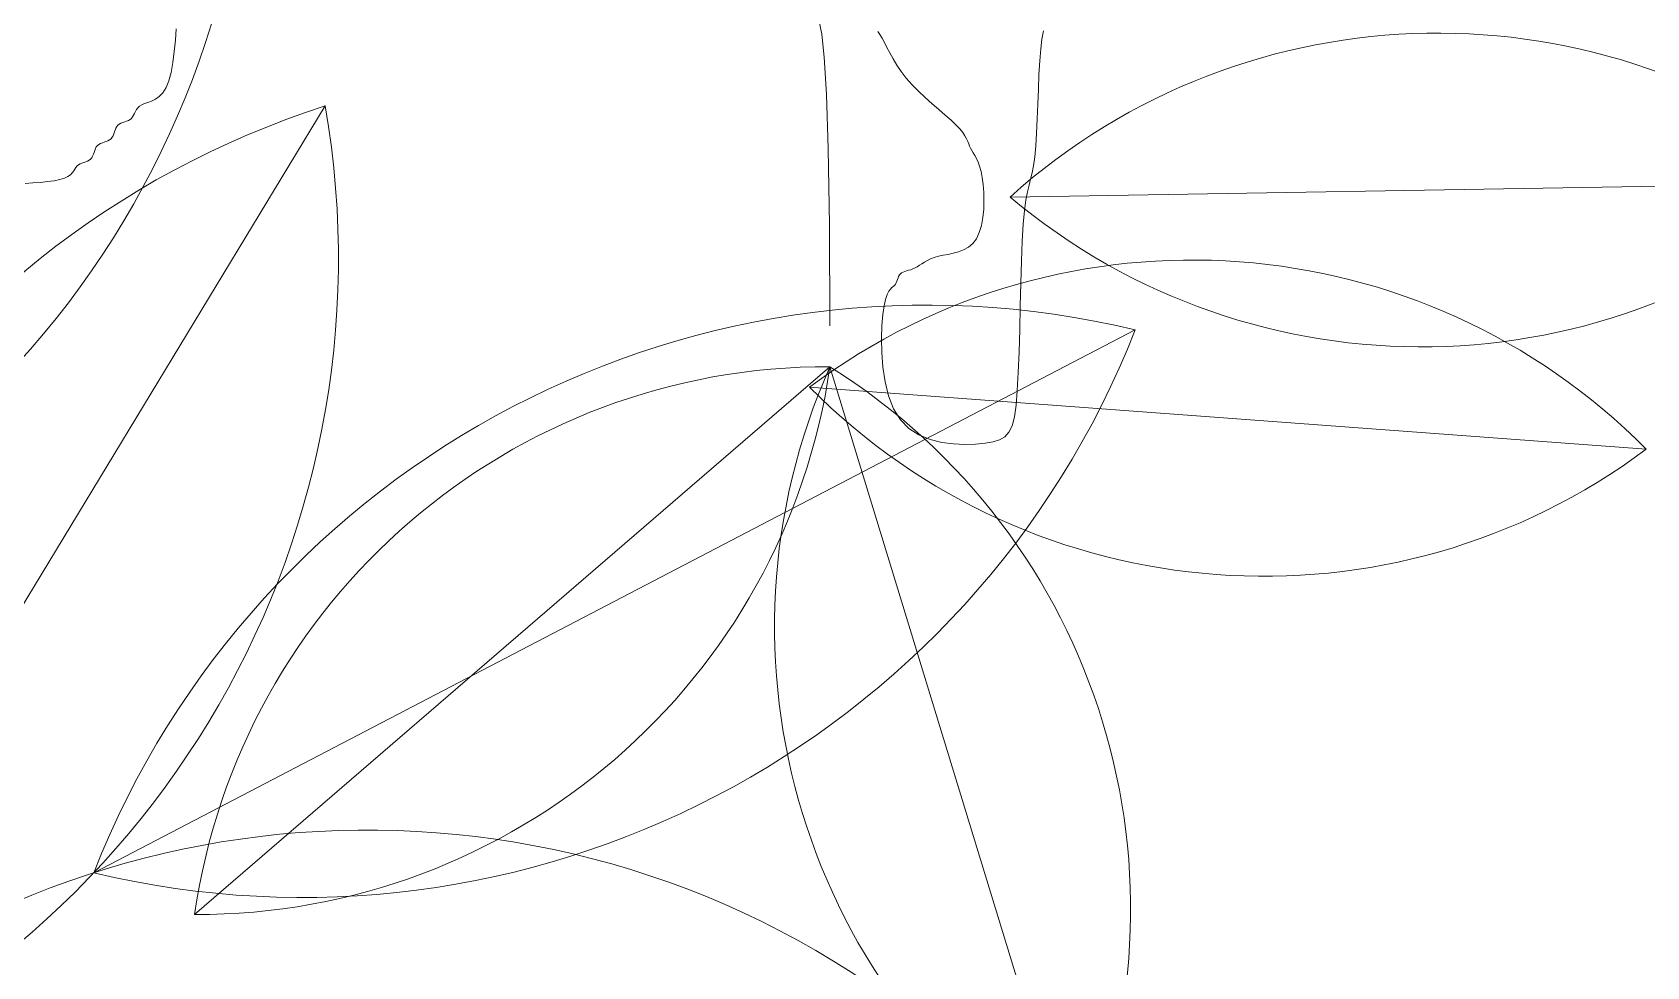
# Model space of a CAD drawing. Header units: millimetres. Extents: x 42 to 552, y 43 to 535.
# Drawn here: x 284.7645 to 284.892, y 504.4285 to 504.5024 of the extents above; entities that cross this region are included whole.
import ezdxf

# ---------------------------------------------------------------- set-up
doc = ezdxf.new("R2010")
doc.units = ezdxf.units.MM
doc.header["$LTSCALE"] = 0.75
doc.header["$MEASUREMENT"] = 0
doc.layers.add('Gramado', color=9, linetype='Continuous', lineweight=0)

# ---------------------------------------------------------------- blocks, each defined once
blk = doc.blocks.new('arbusto7vista')
for p, q in [((-0.3583632501529905, 0.5714298639977216), (-0.4545351143242158, 0.412732644589326)), ((-0.2304148766705225, 0.5360579367811198), (-0.3949489559061021, 0.4502536730395832)), ((-0.2711012788874996, 0.2537634789984793), (-0.2707558984222942, 0.2533002778267388)), ((-0.2707558984222942, 0.2533002778267388), (-0.270406914311252, 0.2527190234463887)), ((-0.270406914311252, 0.2527190234463887), (-0.2700417012848959, 0.2520242219937927)), ((-0.2453618568155775, 0.2509933181979704), (-0.2451679839457199, 0.2525595460527086)), ((-0.2451679839457199, 0.2525595460527086), (-0.2449362377921034, 0.2538337973774105)), ((-0.2700417012848959, 0.2520242219937927), (-0.2696440267554294, 0.2512320948278557)), ((-0.2696440267554294, 0.2512320948278557), (-0.2691976581350843, 0.2503588633074543)), ((-0.2691976581350843, 0.2503588633074543), (-0.2686863628361209, 0.2494207487914935)), ((-0.2455151516589069, 0.2491053757735386), (-0.2453618568155775, 0.2509933181979704)), ((-0.2686863628361209, 0.2494207487914935), (-0.2680939082707425, 0.2484339726388782)), ((-0.2680939082707425, 0.2484339726388782), (-0.2674040618512379, 0.2474147562084994)), ((-0.2674040618512379, 0.2474147562084994), (-0.2666005909897535, 0.246379320859262)), ((-0.2456359845400868, 0.2469633060464957), (-0.2455151516589069, 0.2491053757735386)), ((-0.2666005909897535, 0.246379320859262), (-0.2656762809733948, 0.2453429866109502)), ((-0.2656762809733948, 0.2453429866109502), (-0.2646599885883063, 0.2443174681269369)), ((-0.2457351767252192, 0.2446590276105383), (-0.2456359845400868, 0.2469633060464957)), ((-0.2646599885883063, 0.2443174681269369), (-0.2635895884954209, 0.2433135787314455)), ((-0.2635895884954209, 0.2433135787314455), (-0.2625029553557283, 0.2423421317487566)), ((-0.2625029553557283, 0.2423421317487566), (-0.2614379638301614, 0.2414139405031079)), ((-0.245911924071919, 0.2399315189867792), (-0.2458235494804626, 0.2422844590593911)), ((-0.2458235494804626, 0.2422844590593911), (-0.2457351767252192, 0.2446590276105383)), ((-0.2614379638301614, 0.2414139405031079), (-0.2604324885797098, 0.2405398183187515)), ((-0.2604324885797098, 0.2405398183187515), (-0.2595244042653064, 0.2397305785199535)), ((-0.2595244042653064, 0.2397305785199535), (-0.2587515855479126, 0.2389970344309518)), ((-0.2460111217656902, 0.2376921259864133), (-0.245911924071919, 0.2399315189867792)), ((-0.2587515855479126, 0.2389970344309518), (-0.2581410857458764, 0.2383463949345668)), ((-0.2581410857458764, 0.2383463949345668), (-0.2576766728069515, 0.2377714511479923)), ((-0.2576766728069515, 0.2377714511479923), (-0.2573312933363638, 0.237261389746962)), ((-0.2573312933363638, 0.237261389746962), (-0.2570778939392255, 0.2368053974072382)), ((-0.2461319638279349, 0.2356581986520183), (-0.2460111217656902, 0.2376921259864133)), ((-0.2570778939392255, 0.2368053974072382), (-0.256889421220734, 0.2363926608045404)), ((-0.256889421220734, 0.2363926608045404), (-0.2567388217860298, 0.236012366614645)), ((-0.2567388217860298, 0.236012366614645), (-0.256599042240282, 0.2356537015132858)), ((-0.256599042240282, 0.2356537015132858), (-0.2564430291886595, 0.2353058521762108)), ((-0.2564430291886595, 0.2353058521762108), (-0.2562500417563456, 0.234956202753466)), ((-0.2562500417563456, 0.234956202753466), (-0.2560245891484954, 0.234584927292218)), ((-0.2462852715247834, 0.2339216555773049), (-0.2461319638279349, 0.2356581986520183)), ((-0.2560245891484954, 0.234584927292218), (-0.2557774930903065, 0.234170397313946)), ((-0.2557774930903065, 0.234170397313946), (-0.2555195753069199, 0.2336909843401287)), ((-0.2555195753069199, 0.2336909843401287), (-0.2552616575235334, 0.2331250598922168)), ((-0.2552616575235334, 0.2331250598922168), (-0.2550145614653445, 0.2324509954916891)), ((-0.2550145614653445, 0.2324509954916891), (-0.2547891088574943, 0.2316471626600105)), ((-0.2467037115649475, 0.2314200241881963), (-0.2464782589570973, 0.2325383688068001)), ((-0.2464782589570973, 0.2325383688068001), (-0.2462852715247834, 0.2339216555773049)), ((-0.2547891088574943, 0.2316471626600105), (-0.254596121425152, 0.2306919329186599)), ((-0.254596121425152, 0.2306919329186599), (-0.2544464208170325, 0.2295753930624613)), ((-0.2544464208170325, 0.2295753930624613), (-0.254350828375749, 0.2283344909797478)), ((-0.2472087254065229, 0.2294807186006551), (-0.2469508076231364, 0.2304422610199879)), ((-0.2469508076231364, 0.2304422610199879), (-0.2467037115649475, 0.2314200241881963)), ((-0.2543201653674032, 0.2270178898321689), (-0.2543652530581539, 0.2256742527814311)), ((-0.254350828375749, 0.2283344909797478), (-0.2543201653674032, 0.2270178898321689)), ((-0.2479391918559486, 0.2254498088209687), (-0.2477137392480984, 0.2271088532026511)), ((-0.2477137392480984, 0.2271088532026511), (-0.2474666431899095, 0.2284110362287208)), ((-0.2474666431899095, 0.2284110362287208), (-0.2472087254065229, 0.2294807186006551)), ((-0.2543652530581539, 0.2256742527814311), (-0.254496912714103, 0.2243522429892124)), ((-0.2481321792882625, 0.2233095423821396), (-0.2479391918559486, 0.2254498088209687)), ((-0.2550632329860605, 0.2219677578270165), (-0.2555195361343578, 0.2210026087804096)), ((-0.2547259656013523, 0.2231005236171768), (-0.2550632329860605, 0.2219677578270165)), ((-0.254496912714103, 0.2243522429892124), (-0.2547259656013523, 0.2231005236171768)), ((-0.2482854869850826, 0.2206087514474291), (-0.2481321792882625, 0.2233095423821396)), ((-0.2567820346260987, 0.2196616732052945), (-0.2575404347818164, 0.2192345200061254)), ((-0.256099383792332, 0.2202402220941337), (-0.2567820346260987, 0.2196616732052945)), ((-0.2555195361343578, 0.2210026087804096), (-0.256099383792332, 0.2202402220941337)), ((-0.2484063290473273, 0.2174483666291138), (-0.2482854869850826, 0.2206087514474291)), ((-0.2645084269011306, 0.2168067359995831), (-0.2648673277900286, 0.2165814393482179)), ((-0.264127885316185, 0.2170536611294693), (-0.2645084269011306, 0.2168067359995831)), ((-0.2637148808509835, 0.2173114004986303), (-0.264127885316185, 0.2170536611294693)), ((-0.2632585913212893, 0.2175691398677913), (-0.2637148808509835, 0.2173114004986303)), ((-0.2627481945428656, 0.2178160649976775), (-0.2632585913212893, 0.2175691398677913)), ((-0.2621728683315041, 0.2180413616490426), (-0.2627481945428656, 0.2178160649976775)), ((-0.2615217905029397, 0.2182342155825978), (-0.2621728683315041, 0.2180413616490426)), ((-0.2607904515459722, 0.218391021950282), (-0.2615217905029397, 0.2182342155825978)), ((-0.259999592641492, 0.2185370134686906), (-0.2607904515459722, 0.218391021950282)), ((-0.2591762676433973, 0.2187046322456041), (-0.259999592641492, 0.2185370134686906)), ((-0.2583475304055298, 0.2189263203888174), (-0.2591762676433973, 0.2187046322456041)), ((-0.2575404347818164, 0.2192345200061254), (-0.2583475304055298, 0.2189263203888174)), ((-0.2485055267411269, 0.2139743768022271), (-0.2484063290473273, 0.2174483666291138)), ((-0.2680741004984952, 0.2142853084972671), (-0.2681732926836276, 0.2140383972959086)), ((-0.2679857277432518, 0.2145430333278711), (-0.2680741004984952, 0.2142853084972671)), ((-0.2678973531518238, 0.214800758158475), (-0.2679857277432518, 0.2145430333278711)), ((-0.2677981554580242, 0.2150476693598335), (-0.2678973531518238, 0.214800758158475)), ((-0.2676773133957795, 0.2152729533026729), (-0.2677981554580242, 0.2150476693598335)), ((-0.2675240056989594, 0.2154657963577336), (-0.2676773133957795, 0.2152729533026729)), ((-0.2673301165327189, 0.2156189894896983), (-0.2675240056989594, 0.2154657963577336)), ((-0.2670983517874106, 0.215739742038906), (-0.2673301165327189, 0.2156189894896983)), ((-0.2668341227846724, 0.2158388679395955), (-0.2670983517874106, 0.215739742038906)), ((-0.2665428408461707, 0.2159271811260624), (-0.2668341227846724, 0.2158388679395955)), ((-0.266229917293515, 0.2160154955325311), (-0.2665428408461707, 0.2159271811260624)), ((-0.2659007634483714, 0.2161146250932831), (-0.266229917293515, 0.2160154955325311)), ((-0.2655607906323496, 0.2162353837425712), (-0.2659007634483714, 0.2161146250932831)), ((-0.2652154101671442, 0.2163885854146628), (-0.2655607906323496, 0.2162353837425712)), ((-0.2648673277900286, 0.2165814393482179), (-0.2652154101671442, 0.2163885854146628)), ((-0.2696286918466058, 0.2121694099348161), (-0.2698757669413681, 0.2114142350289114)), ((-0.2693707959447806, 0.2126974910012223), (-0.2696286918466058, 0.2121694099348161)), ((-0.2691129000429555, 0.2130525478994372), (-0.2693707959447806, 0.2126974910012223)), ((-0.2688658249481932, 0.2132886503007683), (-0.2691129000429555, 0.2130525478994372)), ((-0.2686403914675566, 0.2134598678765229), (-0.2688658249481932, 0.2132886503007683)), ((-0.2684474204081368, 0.2136202702979944), (-0.2686403914675566, 0.2134598678765229)), ((-0.2682941255648075, 0.2138131133530692), (-0.2684474204081368, 0.2136202702979944)), ((-0.2681732926836276, 0.2140383972959086), (-0.2682941255648075, 0.2138131133530692)), ((-0.2485939013325833, 0.2103327708417879), (-0.2485055267411269, 0.2139743768022271)), ((-0.2701012004220047, 0.2103778966122007), (-0.2702941714814244, 0.2090063250133909)), ((-0.2698757669413681, 0.2114142350289114), (-0.2701012004220047, 0.2103778966122007)), ((-0.2486822740877983, 0.2066695376228296), (-0.2485939013325833, 0.2103327708417879)), ((-0.2704402520708129, 0.2072706831252873), (-0.2705105851745202, 0.2052430640971323)), ((-0.2702941714814244, 0.2090063250133909), (-0.2704402520708129, 0.2072706831252873)), ((-0.2487814662729591, 0.2031306660203995), (-0.2486822740877983, 0.2066695376228296)), ((-0.2705105851745202, 0.2052430640971323), (-0.2704727065351165, 0.203020793642267)), ((-0.2704727065351165, 0.203020793642267), (-0.2702941518951434, 0.2007011974740607)), ((-0.248902299154139, 0.1998621449095168), (-0.2487814662729591, 0.2031306660203995)), ((-0.2702941518951434, 0.2007011974740607), (-0.2699424569971995, 0.1983816013058401)), ((-0.2490555939974683, 0.1970099631652289), (-0.248902299154139, 0.1998621449095168)), ((-0.2699424569971995, 0.1983816013058401), (-0.2693851575838551, 0.1961593308509748)), ((-0.2492548775003627, 0.1946849641474415), (-0.2490555939974683, 0.1970099631652289)), ((-0.2693851575838551, 0.1961593308509748), (-0.2685897893976801, 0.1941317118228199)), ((-0.2685897893976801, 0.1941317118228199), (-0.2675238881812732, 0.1923960699347163)), ((-0.2495244980854352, 0.1928574091556925), (-0.2492548775003627, 0.1946849641474415)), ((-0.2675238881812732, 0.1923960699347163), (-0.2661721235398318, 0.1910263006074615)), ((-0.2503829659176517, 0.1904350943880502), (-0.2498915096065843, 0.1914624139744205)), ((-0.2498915096065843, 0.1914624139744205), (-0.2495244980854352, 0.1928574091556925)), ((-0.2661721235398318, 0.1910263006074615), (-0.2645877005291197, 0.1900025780915513)), ((-0.2645877005291197, 0.1900025780915513), (-0.2628409580674997, 0.189281646344952)), ((-0.2628409580674997, 0.189281646344952), (-0.2610022350733345, 0.1888202493256301)), ((-0.2610022350733345, 0.1888202493256301), (-0.2591418704650721, 0.1885751309915094)), ((-0.2541343161391865, 0.1887048876799895), (-0.2528745421294332, 0.1889103470425226)), ((-0.2528745421294332, 0.1889103470425226), (-0.2518474283251919, 0.1892239451376696)), ((-0.2518474283251919, 0.1892239451376696), (-0.2510259208725643, 0.1897105661809775)), ((-0.2510259208725643, 0.1897105661809775), (-0.2503829659176517, 0.1904350943880502)), ((-0.2591418704650721, 0.1885751309915094), (-0.2573302031610183, 0.1885030353005703)), ((-0.2573302031610183, 0.1885030353005703), (-0.2556375720795927, 0.1885607062107368)), ((-0.2556375720795927, 0.1885607062107368), (-0.2541343161391865, 0.1887048876799895))]:
    blk.add_line(p, q)
for centre, start, end in [((-0.3089085090658727, 0.558785992235272), 120.6508448383217, 202.6537238284791), ((-0.5115128315888455, 0.6259781997147513), 300.6508448383195, 22.65372382847625), ((-0.3151736800507479, 0.4367675239629421), 107.7823411702163, 189.7852201603738), ((-0.4977246844264869, 0.5473949846241055), 287.782341170213, 9.78522016037135), ((-0.263331163376165, 0.398523203499721), 76.5405306696713, 158.5434096598286), ((-0.3620326692005165, 0.587788406320982), 256.5405306696697, 338.5434096598271), ((-0.3517593858026373, 0.315591333005159), 54.61150502744244, 136.6143840176003)]:
    blk.add_arc(centre, 0.141418827562914, start, end)
blk = doc.blocks.new('arbusto8vista')
for p, q in [((-0.8056564526732757, 0.1531216140920009), (-0.8057983202234595, 0.1513195320587499)), ((-0.1843704777603818, 0.1542432355772121), (-0.1839685277221861, 0.1522563203643443)), ((-0.8057983202234595, 0.1513195320587499), (-0.8059654100044327, 0.1495174500254848)), ((-0.1839685277221861, 0.1522563203643443), (-0.1835760353319529, 0.1486311427591858)), ((-0.8059654100044327, 0.1495174500254848), (-0.8061766377711024, 0.1477909798257997)), ((-0.1835760353319529, 0.1486311427591858), (-0.1832213735335415, 0.1427880103093884)), ((-0.8064509192785181, 0.1462157332932179), (-0.8068071702815871, 0.1448673222613479)), ((-0.8061766377711024, 0.1477909798257997), (-0.8064509192785181, 0.1462157332932179)), ((-0.8077823943711451, 0.1429938289163886), (-0.8083582810102143, 0.1424004857338304)), ((-0.8072569503573845, 0.1438014054240284), (-0.8077823943711451, 0.1429938289163886)), ((-0.8068071702815871, 0.1448673222613479), (-0.8072569503573845, 0.1438014054240284)), ((-0.8119533699852468, 0.1403284907379714), (-0.8121204625970506, 0.1400281388862368)), ((-0.8117421407648919, 0.1406162404141043), (-0.8119533699852468, 0.1403284907379714)), ((-0.811467858721926, 0.1408787857390337), (-0.8117421407648919, 0.1406162404141043)), ((-0.8111116076423457, 0.1411035245371721), (-0.811467858721926, 0.1408787857390337)), ((-0.8106618275665483, 0.1412873061629654), (-0.8111116076423457, 0.1411035245371721)), ((-0.8101363835527877, 0.1414647860909497), (-0.8106618275665483, 0.1412873061629654)), ((-0.8095604969137185, 0.1416800713256947), (-0.8101363835527877, 0.1414647860909497)), ((-0.8089593889619664, 0.1419772688717984), (-0.8095604969137185, 0.1416800713256947)), ((-0.8083582810102143, 0.1424004857338304), (-0.8089593889619664, 0.1419772688717984)), ((-0.1832213735335415, 0.1427880103093884), (-0.1829329152708112, 0.1341472305626041)), ((-0.8148780882643791, 0.1378773675843803), (-0.8150567456557951, 0.1376526287862276)), ((-0.8146531900400475, 0.1380558984053266), (-0.8148780882643791, 0.1378773675843803)), ((-0.8143904584695463, 0.1381966226994962), (-0.8146531900400475, 0.1380558984053266)), ((-0.8141025046682842, 0.1383121426424623), (-0.8143904584695463, 0.1381966226994962)), ((-0.8138019397516416, 0.1384150604098409), (-0.8141025046682842, 0.1383121426424623)), ((-0.8135013748349991, 0.1385179781772194), (-0.8138019397516416, 0.1384150604098409)), ((-0.813213421033737, 0.1386334981201855), (-0.8135013748349991, 0.1385179781772194)), ((-0.8129506894632357, 0.1387742224143551), (-0.813213421033737, 0.1386334981201855)), ((-0.8127257912389041, 0.1389527532353156), (-0.8129506894632357, 0.1387742224143551)), ((-0.8125460829211875, 0.1391774920334541), (-0.8127257912389041, 0.1389527532353156)), ((-0.8123979028509893, 0.1394400373583835), (-0.8125460829211875, 0.1391774920334541)), ((-0.8122623348142781, 0.1397277870345164), (-0.8123979028509893, 0.1394400373583835)), ((-0.8121204625970506, 0.1400281388862368), (-0.8122623348142781, 0.1397277870345164)), ((-0.8170302677721963, 0.1351889067104253), (-0.8173308108073059, 0.1350859920439262)), ((-0.8167297247370868, 0.1352918225969404), (-0.8170302677721963, 0.1351889067104253)), ((-0.8164417918992797, 0.1354073415740658), (-0.8167297247370868, 0.1352918225969404)), ((-0.816179079455992, 0.1355480655123813), (-0.8164417918992797, 0.1354073415740658)), ((-0.8159541976045546, 0.1357265962825096), (-0.816179079455992, 0.1355480655123813)), ((-0.8157755530666293, 0.1359513350806481), (-0.8159541976045546, 0.1357265962825096)), ((-0.8156347386614868, 0.1362138804055917), (-0.8157755530666293, 0.1359513350806481)), ((-0.8155191437327858, 0.1365016300817103), (-0.8156347386614868, 0.1362138804055917)), ((-0.8154161576241847, 0.1368019819334449), (-0.8155191437327858, 0.1365016300817103)), ((-0.8153131696793707, 0.1371023337851653), (-0.8154161576241847, 0.1368019819334449)), ((-0.8151975692420308, 0.1373900834612982), (-0.8153131696793707, 0.1371023337851653)), ((-0.8150567456557951, 0.1376526287862276), (-0.8151975692420308, 0.1373900834612982)), ((-0.8190037636460374, 0.13272529738461), (-0.8191824081074515, 0.1325005694649519)), ((-0.8188629497764452, 0.1329878300010279), (-0.8190037636460374, 0.13272529738461)), ((-0.8187473563014009, 0.1332755657486189), (-0.8188629497764452, 0.1329878300010279)), ((-0.8186443730236306, 0.1335759030617965), (-0.8187473563014009, 0.1332755657486189)), ((-0.8185413897458602, 0.133876240374974), (-0.8186443730236306, 0.1335759030617965)), ((-0.8184257962708443, 0.134163976122565), (-0.8185413897458602, 0.133876240374974)), ((-0.8182849824012521, 0.1344265087389687), (-0.8184257962708443, 0.134163976122565)), ((-0.8181063379398097, 0.1346512366586268), (-0.8182849824012521, 0.1344265087389687)), ((-0.8178814560883723, 0.1348297588886282), (-0.8181063379398097, 0.1346512366586268)), ((-0.817618743645113, 0.1349704767268634), (-0.8178814560883723, 0.1348297588886282)), ((-0.8173308108073059, 0.1350859920439262), (-0.817618743645113, 0.1349704767268634)), ((-0.1829329152708112, 0.1341472305626041), (-0.1827390334876782, 0.1221291110664993)), ((-0.8220743564760937, 0.130349824190148), (-0.8223696545964003, 0.1300494723384134)), ((-0.8218547232118567, 0.1306501760418683), (-0.8220743564760937, 0.130349824190148)), ((-0.8216792283924121, 0.1309379257180012), (-0.8218547232118567, 0.1306501760418683)), ((-0.8215163456064545, 0.1312004710429306), (-0.8216792283924121, 0.1309379257180012)), ((-0.8213345484427066, 0.1314252098410691), (-0.8215163456064545, 0.1312004710429306)), ((-0.8211096665912692, 0.1316037406111974), (-0.8213345484427066, 0.1314252098410691)), ((-0.8208469541480099, 0.1317444645495272), (-0.8211096665912692, 0.1316037406111974)), ((-0.8205590213101743, 0.1318599835266525), (-0.8208469541480099, 0.1317444645495272)), ((-0.8202584782750648, 0.1319628994131676), (-0.8205590213101743, 0.1318599835266525)), ((-0.8199579352399837, 0.1320658140796525), (-0.8202584782750648, 0.1319628994131676)), ((-0.8196700024021482, 0.1321813293967296), (-0.8199579352399837, 0.1320658140796525)), ((-0.8194072899588889, 0.1323220472349647), (-0.8196700024021482, 0.1321813293967296)), ((-0.8191824081074515, 0.1325005694649519), (-0.8194072899588889, 0.1323220472349647)), ((-0.9090368524931591, 0.1287367457137378), (-1.04156369834854, 0.1265190345081209)), ((-0.8283292395676369, 0.1287367457137378), (-0.8295314554711126, 0.1286338279463592)), ((-0.8271270236641328, 0.1288396634811164), (-0.8283292395676369, 0.1287367457137378)), ((-0.8259752503859659, 0.1289551834240825), (-0.8271270236641328, 0.1288396634811164)), ((-0.8249243623584448, 0.1290959077182521), (-0.8259752503859659, 0.1289551834240825)), ((-0.8240248022068783, 0.1292744385392126), (-0.8249243623584448, 0.1290959077182521)), ((-0.8233133510505013, 0.1294991773373511), (-0.8240248022068783, 0.1292744385392126)), ((-0.8227721439841105, 0.1297617226622805), (-0.8233133510505013, 0.1294991773373511)), ((-0.8223696545964003, 0.1300494723384134), (-0.8227721439841105, 0.1297617226622805)), ((-0.1827390334876782, 0.1221291110664993), (-0.1826681011280016, 0.1061539593687257)), ((-0.1826681011280016, 0.09970164546312787), (-0.2830344928551654, 0.01312872517603125)), ((-0.1826681011280016, 0.09970164546312787), (-0.1439199659470489, -0.02705349303376181)), ((-0.1858963116308985, 0.0964756446726227), (-0.05371356067939814, 0.08667750881625125))]:
    blk.add_line(p, q)
for centre, start, end in [((-0.9740247476909758, 0.05140440961190507), 49.95726161018555, 131.960140600343), ((-0.9765758031506095, 0.203851370609982), 229.9572616101837, 311.9601406003419), ((-0.1254403831663069, 0.01555100415625077), 44.75922524125048, 126.7621042314083), ((-0.1830584474095929, -0.001311048585677099), 89.77859136051269, 171.78147035067), ((-0.2826441465735456, 0.1141414192248504), 269.7785913605111, 351.7814703506684), ((-0.09039017949186245, 0.05861026062719077), 155.9965763869843, 237.9994553771414), ((-0.236197887583188, 0.0140378918021753), 335.9965763869828, 57.99945537713956), ((-0.1141694891439897, 0.1676021493326232), 224.7592252412528, 306.76210423141)]:
    blk.add_arc(centre, 0.1010134482592243, start, end)

msp = doc.modelspace()

# ---------------------------------------------------------------- block references
at = {"layer": 'Gramado', "xscale": 0.5, "yscale": 0.5, "zscale": 0.5}
for name, p in [('arbusto8vista', (284.9188298108784, 504.4260773757332)), ('arbusto8vista', (285.1786968494112, 504.4260773757332)), ('arbusto8vista', (285.362506121478, 504.4260773757333)), ('arbusto7vista', (284.9668234563735, 504.375539400316)), ('arbusto7vista', (284.9668234563735, 504.2108161244648))]:
    msp.add_blockref(name, p, dxfattribs=at)

doc.saveas('drawing.dxf')
